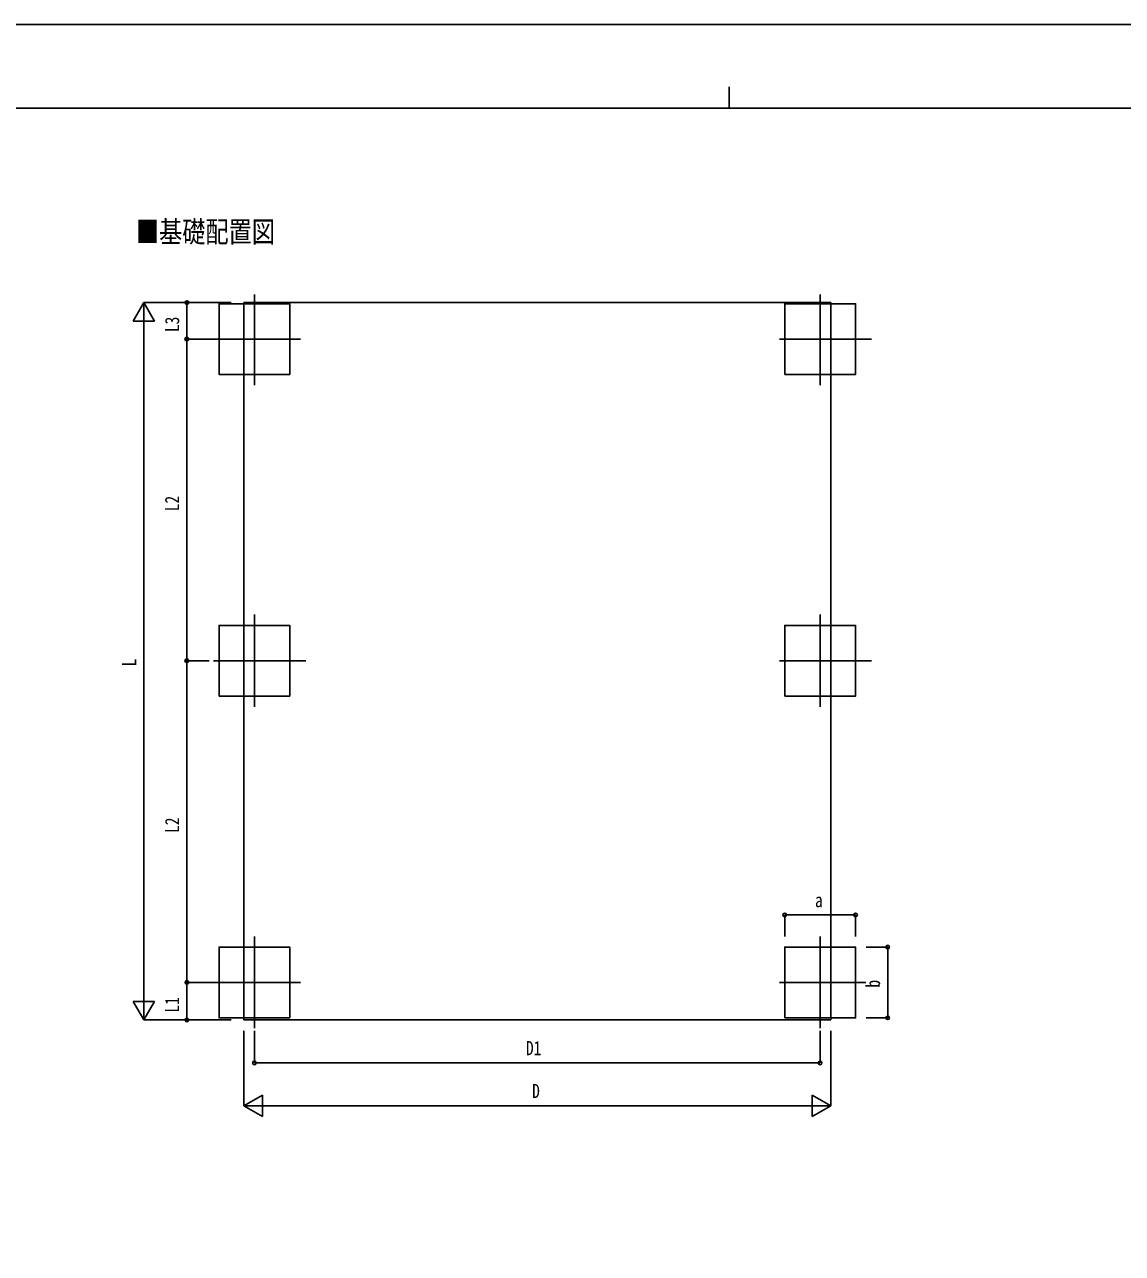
# Model space of a CAD drawing. Units: millimetres, scale not verified. Extents: x -16820 to 16820, y -11880 to 11880.
# Drawn here: x -6587 to 3646, y 420 to 11880 of the extents above; entities that cross this region are included whole.
import ezdxf
from ezdxf.enums import TextEntityAlignment as Align

# ---------------------------------------------------------------- set-up
doc = ezdxf.new("R2010")
doc.units = ezdxf.units.MM
doc.header["$LTSCALE"] = 50
for name, color, linetype in [('0-2_USER1', 3, 'Continuous'), ('0-4_YKK_12', 2, 'Continuous'), ('0-6_YKK_A1', 4, 'Continuous'), ('0-7_YKK_D', 6, 'Continuous'), ('0-8_YKK_ZWAK', 7, 'Continuous')]:
    doc.layers.add(name, color=color, linetype=linetype)
doc.styles.add('ＭＳ ゴシック', font='')
doc.styles.get('ＭＳ ゴシック').set_extended_font_data('MS Gothic')

msp = doc.modelspace()

# ---------------------------------------------------------------- linework, layer by layer
at = {"layer": '0-4_YKK_12'}
for p, q in [((-4444.39, 9362.41), (-4444.39, 8517.03)), ((828.61, 9362.41), (828.61, 8517.03)), ((-4014.39, 8947.03), (-4874.39, 8947.03)), ((448.61, 8947.03), (1308.61, 8947.03)), ((-4444.39, 6377.03), (-4444.39, 5517.03)), ((828.61, 6377.03), (828.61, 5517.03)), ((-4824.39, 5947.03), (-3964.39, 5947.03)), ((448.61, 5947.03), (1308.61, 5947.03)), ((-4444.39, 3377.03), (-4444.39, 2520.76)), ((828.61, 3377.03), (828.61, 2520.76)), ((-4014.39, 2947.03), (-4874.39, 2947.03)), ((448.61, 2947.03), (1256.2, 2947.03))]:
    msp.add_line(p, q, dxfattribs=at)
at = {"layer": '0-6_YKK_A1'}
for p, q in [((-4542.89, 9288.03), (-4542.89, 2597.03)), ((-4774.39, 3277.03), (-4774.39, 2617.03)), ((-4542.89, 2597.03), (927.11, 2597.03))]:
    msp.add_line(p, q, dxfattribs=at)
msp.add_lwpolyline([(-4542.89, 9288.03), (927.11, 9288.03), (927.11, 2597.03)], dxfattribs=at)
for points in [[(-4114.39, 8617.03), (-4114.39, 9277.03), (-4774.39, 9277.03), (-4774.39, 8617.03)], [(498.61, 8617.03), (498.61, 9277.03), (1158.61, 9277.03), (1158.61, 8617.03)], [(-4774.39, 5617.03), (-4774.39, 6277.03), (-4114.39, 6277.03), (-4114.39, 5617.03)], [(498.61, 5617.03), (498.61, 6277.03), (1158.61, 6277.03), (1158.61, 5617.03)], [(-4114.39, 2617.03), (-4114.39, 3277.03), (-4774.39, 3277.03), (-4774.39, 2617.03)], [(498.61, 2617.03), (498.61, 3277.03), (1158.61, 3277.03), (1158.61, 2617.03)]]:
    msp.add_lwpolyline(points, close=True, dxfattribs=at)
at = {"layer": '0-7_YKK_D'}
for p, q in [((-5474.39, 9288.03), (-5574.39, 9114.82)), ((-4659.89, 9288.03), (-5475.39, 9288.03)), ((-5474.39, 9288.03), (-5374.39, 9114.82)), ((-5474.39, 9288.03), (-5474.39, 8941.62)), ((-4659.89, 9288.03), (-5075.39, 9288.03)), ((-5074.39, 8947.03), (-5074.39, 9288.03)), ((-5574.39, 9114.82), (-5374.39, 9114.82)), ((-5474.39, 2797.03), (-5474.39, 9088.03)), ((-4860.89, 8947.03), (-5076.39, 8947.03)), ((-4868.64, 8947.03), (-5075.39, 8947.03)), ((-5075.39, 5947.03), (-5075.39, 8947.03)), ((-4867.64, 5947.03), (-5076.39, 5947.03)), ((-4868.64, 5947.03), (-5075.39, 5947.03)), ((-5074.39, 2947.03), (-5074.39, 5947.03)), ((498.61, 3377.03), (498.61, 3578.03)), ((498.61, 3577.03), (1158.61, 3577.03)), ((1158.61, 3377.03), (1158.61, 3578.03)), ((1258.61, 3277.03), (1459.61, 3277.03)), ((1458.61, 2617.03), (1458.61, 3277.03)), ((-5474.39, 2597.03), (-5474.39, 2943.44)), ((-4875.39, 2947.03), (-5075.39, 2947.03)), ((-4875.39, 2947.03), (-5075.39, 2947.03)), ((-5074.39, 2597.03), (-5074.39, 2947.03)), ((-5474.39, 2597.03), (-5574.39, 2770.23)), ((-5374.39, 2770.23), (-5574.39, 2770.23)), ((-5474.39, 2597.03), (-5374.39, 2770.23)), ((-4659.89, 2597.03), (-5475.39, 2597.03)), ((-4659.89, 2597.03), (-5075.39, 2597.03)), ((1258.61, 2617.03), (1459.61, 2617.03)), ((-4542.89, 2497.03), (-4542.89, 1796.03)), ((-4444.39, 2497.03), (-4444.39, 2196.03)), ((828.61, 2497.03), (828.61, 2196.03)), ((927.11, 2497.03), (927.11, 1796.03)), ((-4444.39, 2197.03), (828.61, 2197.03)), ((-4542.89, 1797.03), (-4369.69, 1897.03)), ((-4369.69, 1697.03), (-4369.69, 1897.03)), ((927.11, 1797.03), (753.9, 1897.03)), ((753.9, 1897.03), (753.9, 1697.03)), ((-4542.89, 1797.03), (-4369.69, 1697.03)), ((-4542.89, 1797.03), (-4196.48, 1797.03)), ((727.11, 1797.03), (-4342.89, 1797.03)), ((927.11, 1797.03), (580.7, 1797.03)), ((927.11, 1797.03), (753.9, 1697.03))]:
    msp.add_line(p, q, dxfattribs=at)
for centre in [(-5074.39, 9288.03), (-5075.39, 8947.03), (-5074.39, 8947.03), (-5075.39, 5947.03), (-5074.39, 5947.03), (498.61, 3577.03), (1158.61, 3577.03), (1458.61, 3277.03), (-5074.39, 2947.03), (-5074.39, 2947.03), (-5074.39, 2597.03), (1458.61, 2617.03), (-4444.39, 2197.03), (828.61, 2197.03)]:
    msp.add_circle(centre, 17, dxfattribs=at)
at = {"layer": '0-8_YKK_ZWAK'}
for p, q in [((-19.92, 11300), (-19.92, 11100)), ((15580.08, 11100), (-15619.92, 11100))]:
    msp.add_line(p, q, dxfattribs=at)
msp.add_lwpolyline([(-16820, -11880), (16820, -11880), (16820, 11880), (-16820, 11880)], close=True, dxfattribs=at)

# ---------------------------------------------------------------- texts
at = {"layer": '0-2_USER1', "style": 'ＭＳ ゴシック', "width": 0.8}
msp.add_text('■基礎配置図', height=197.9, dxfattribs=at).set_placement((-5548.94, 9789.28), align=Align.BOTTOM_LEFT)
at = {"layer": '0-7_YKK_D', "style": 'ＭＳ ゴシック', "width": 0.8}
for s, p in [('L3', (-5106.39, 9011.93)), ('L2', (-5107.39, 7341.43)), ('L', (-5506.39, 5894.53)), ('L2', (-5106.39, 4341.43)), ('b', (1426.61, 2899.03)), ('L1', (-5106.39, 2666.43))]:
    msp.add_text(s, height=132, rotation=90, dxfattribs=at).set_placement(p, align=Align.BOTTOM_LEFT)
for s, p in [('a', (780.61, 3609.03)), ('D1', (-1913.49, 2229.03)), ('D', (-1855.89, 1829.03))]:
    msp.add_text(s, height=132, dxfattribs=at).set_placement(p, align=Align.BOTTOM_LEFT)

doc.saveas('drawing.dxf')
